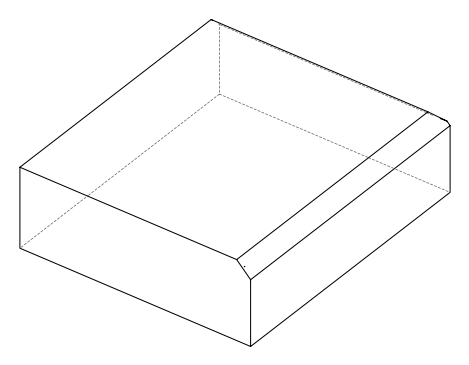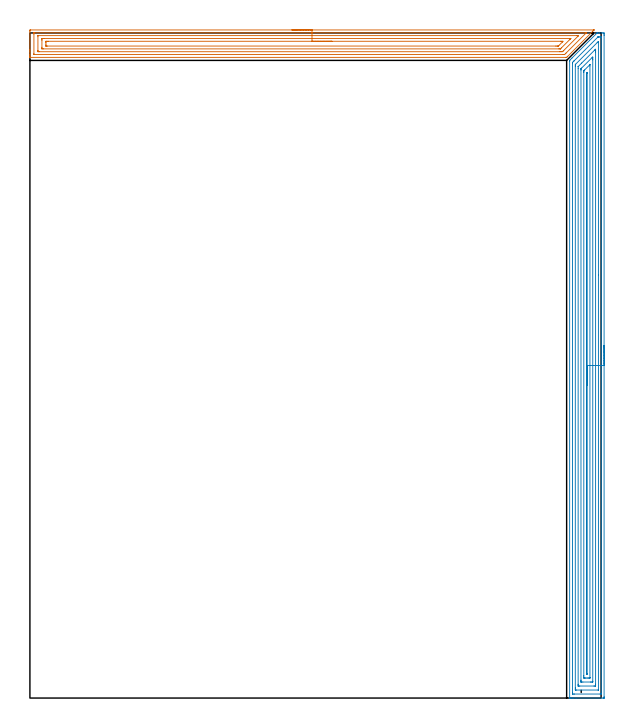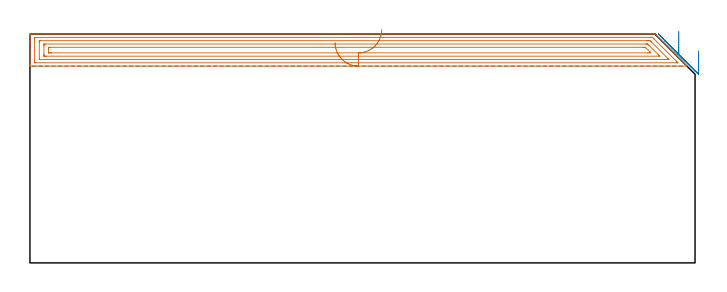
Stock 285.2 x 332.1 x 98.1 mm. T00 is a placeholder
(PLAN: 2 operations, 0 tool changes, 29.8 min)
(1 AREA_MILL | FG_CHAMFER_SURFACE | UGT0205_001 | 11.3 min | 26728 mm3)
(2 AREA_MILL_1 | FG_CHAMFER_SURFACE_1 | UGT0205_001 | 18.48 min | 47987 mm3)
(TOOL UGT0205_001 | Chamfer Mill 20 x 3 x 45 deg. | D20 FL50 Z2)
(OP 1 AREA_MILL)
G17 G21 G94 G90
T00 M6
G54
G17 G0 G90 X130.85 Y333.6 S1061 M3
G43 Z108.1 H0
Z94.4
G94 G1 X130.888 Z93.528 F250.
X131.002 Z92.664
X131.191 Z91.812
X131.453 Z90.98
X131.787 Z90.174
X132.19 Z89.4
X132.658 Z88.664
X133.19 Z87.972
X133.779 Z87.329
X134.422 Z86.74
X135.114 Z86.208
X135.85 Z85.74
X136.624 Z85.337
X137.43 Z85.003
X138.262 Z84.741
X139.113 Z84.552
X139.978 Z84.438
X140.85 Z84.4
X281.592
X281.679 Y333.595 Z84.403
X281.682 Y333.594 Z84.404
X281.679 Y333.578 Z84.419
X281.096 Y332.996 Z85.003
X268.524 Y320.423 Z97.575
X268.16 Y320.059 Z97.937
X268.004 Y319.904 Z98.09
X267.686 Y319.9 Z98.1
X0.169
X0.01 Y319.903 Z98.088
X0.007 Y319.957 Z98.034
X0. Y320.358 Z97.641
Y320.719 Z97.281
Y321.396 Z96.599
Y322.627 Z95.37
Y323.181 Z94.814
Y323.796 Z94.199
Y332.996 Z85.001
X0.002 Y333.275 Z84.722
X0.01 Y333.592 Z84.406
X0.326 Y333.599 Z84.399
X140.85 Y333.6 Z84.4
Y332.186 Z85.814
X277.511 Y332.185 Z85.815
X277.593 Y332.184 Z85.816
X277.756 Y332.179 Z85.821
X277.812 Y332.172 Z85.828
X277.791 Y332.146 Z85.854
X277.752 Y332.104 Z85.896
X277.633 Y331.983 Z86.017
X277.511 Y331.861 Z86.139
X267.686 Y322.035 Z95.965
X267.364 Y321.717 Z96.283
X267.034 Y321.396 Z96.604
X266.951 Y321.321 Z96.679
X266.872 Y321.317 Z96.683
X266.793 Y321.316 Z96.684
X265.981 Y321.314 Z96.686
X2.32 Y321.315 Z96.685
X2.157 Y321.317 Z96.683
X2.049 Y321.321 Z96.679
X2.009 Y321.327 Z96.673
X2.006 Y321.339 Z96.661
X2.003 Y321.396 Z96.604
X2. Y321.798 Z96.202
Y331.614 Z86.386
X2.003 Y332.104 Z85.896
X2.006 Y332.154 Z85.846
X2.009 Y332.173 Z85.827
X2.076 Y332.179 Z85.821
X2.239 Y332.184 Z85.816
X2.321 Y332.185 Z85.815
X140.85 Y332.186 Z85.814
Y330.772 Z87.228
X273.045 Y330.771 Z87.229
X273.487 Y330.77 Z87.23
X273.679 Y330.769 Z87.231
X273.938 Y330.765 Z87.235
X273.939 Y330.749 Z87.251
X273.938 Y330.741 Z87.259
X273.729 Y330.529 Z87.471
X273.52 Y330.319 Z87.681
X266.586 Y323.387 Z94.613
X266.377 Y323.181 Z94.819
X266.135 Y322.946 Z95.054
X265.899 Y322.735 Z95.265
X265.456 Y322.731 Z95.269
X265.006 Y322.729 Z95.271
X264.565
X4.641
X4.189 Y322.731 Z95.269
X4.039 Y322.734 Z95.266
X4.02 Y322.735 Z95.265
X4.01 Y322.767 Z95.233
X4.005 Y322.866 Z95.134
X4.002 Y322.992 Z95.008
X4. Y323.181 Z94.819
Y323.369 Z94.631
Y330.508 Z87.492
X4.005 Y330.697 Z87.303
X4.01 Y330.75 Z87.25
X4.014 Y330.766 Z87.234
X4.021 Y330.767 Z87.233
X4.076 Y330.77 Z87.23
X4.189 Y330.771 Z87.229
X140.85 Y330.772 Z87.228
Y329.357 Z88.643
X269.841
X269.991 Y329.355 Z88.645
X270.065 Y329.353 Z88.647
X270.088 Y329.35 Z88.65
X270.085 Y329.346 Z88.654
X269.824 Y329.076 Z88.925
X269.675 Y328.924 Z89.076
X269.472 Y328.721 Z89.279
X265.361 Y324.611 Z93.389
X265.006 Y324.258 Z93.742
X264.909 Y324.17 Z93.83
X264.881 Y324.15 Z93.85
X264.833 Y324.147 Z93.853
X264.73 Y324.145 Z93.855
X264.525 Y324.143 Z93.857
X264.113
X6.798
X6.04 Y324.15 Z93.85
X6.01 Y324.158 Z93.842
X6.006 Y324.206 Z93.794
X6.003 Y324.31 Z93.69
X6.001 Y324.521 Z93.479
X6. Y324.941 Z93.059
Y328.51 Z89.49
X6.001 Y328.968 Z89.032
X6.003 Y329.185 Z88.815
X6.006 Y329.294 Z88.706
X6.01 Y329.343 Z88.657
X6.051 Y329.351 Z88.649
X6.868 Y329.357 Z88.643
X6.938
X140.85
Y327.943 Z90.057
X265.006
X265.599 Y327.942 Z90.058
X265.899 Y327.94 Z90.06
X266.183 Y327.936 Z90.064
X265.94 Y327.642 Z90.358
X265.921 Y327.621 Z90.38
X264.113 Y325.811 Z92.189
X263.94 Y325.644 Z92.356
X263.875 Y325.585 Z92.415
X263.849 Y325.564 Z92.436
X263.816 Y325.563 Z92.437
X263.519 Y325.558 Z92.442
X263.22 Y325.557 Z92.443
X262.628
X8.655 Y325.558 Z92.442
X8.058 Y325.561 Z92.439
X8.022 Y325.564 Z92.436
X8.01 Y325.571 Z92.429
X8.004 Y325.616 Z92.384
X8.001 Y325.858 Z92.142
X8. Y326.512 Z91.488
Y327.404 Z90.596
Y327.642 Z90.358
X8.002 Y327.806 Z90.194
X8.006 Y327.887 Z90.113
X8.01 Y327.926 Z90.074
X8.018 Y327.936 Z90.064
X8.053 Y327.938 Z90.062
X8.355 Y327.942 Z90.058
X8.655 Y327.943 Z90.057
X9.247
X140.85
X141.722 Z90.095
X142.586 Z90.209
X143.438 Z90.398
X144.27 Z90.66
X145.076 Z90.994
X145.85 Z91.397
X146.586 Z91.865
X147.278 Z92.396
X147.921 Z92.986
X148.51 Z93.629
X149.041 Z94.321
X149.51 Z95.057
X149.913 Z95.831
X150.247 Z96.637
X150.509 Z97.469
X150.698 Z98.32
X150.812 Z99.185
X150.85 Z100.057
G0 Z108.1
M5
M2
(OP 2 AREA_MILL_1)
G17 G21 G94 G90
T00 M6
G54
G17 G0 G90 X286.7 Y176.05 S1061 M3
G43 Z108.1 H0
Z90.9
G94 G1 Y176.012 Z90.028 F250.
Y175.898 Z89.164
Y175.709 Z88.312
Y175.447 Z87.48
Y175.113 Z86.674
Y174.71 Z85.9
Y174.242 Z85.164
Y173.71 Z84.472
Y173.121 Z83.829
Y172.478 Z83.24
Y171.786 Z82.708
Y171.05 Z82.24
Y170.276 Z81.837
Y169.47 Z81.503
Y168.638 Z81.241
Y167.787 Z81.052
Y166.922 Z80.938
Y166.05 Z80.9
Y0.629
X286.699 Y0.054 Z80.899
X286.698 Y0.046
X286.696 Y0.003 Z80.902
X286.694 Y0.002 Z80.903
X286.117 Y0. Z81.48
X272.755 Z94.84
X271.337 Z96.26
X270.973 Z96.622
X270.247 Z97.353
X269.975 Z97.624
X269.555 Y0.003 Z98.036
X269.503 Y0.006 Z98.087
Y0.007 Z98.088
X269.5 Y0.182 Z98.1
X269.504 Y318.064 Z98.096
X269.509 Y318.359 Z98.087
X269.513 Y318.412 Z98.082
X269.641 Y318.543 Z97.955
X270.648 Y319.548 Z96.951
X282.868 Y331.769 Z84.73
X283. Y331.901 Z84.597
X283.17 Y332.067 Z84.428
X283.204 Y332.093 Z84.394
X283.222 Y332.096 Z84.376
X283.247 Y332.1 Z84.351
X284.336 Z83.259
X285.59 Z82.007
X286.117 Y332.097 Z81.477
X286.691 Y332.092 Z80.905
X286.693 Y332.048 Z80.903
X286.698 Y331.471 Z80.902
X286.7 Y330.886 Z80.9
Y166.05
X285.286 Z82.314
X285.285 Y2.359 Z82.315
X285.284 Y2.299 Z82.316
X285.28 Y2.181 Z82.32
X285.272 Y2.01 Z82.328
X285.227 Y2.008 Z82.373
X284.751 Y2.001 Z82.849
X271.864 Y2. Z95.736
X271.388 Y2.002 Z96.212
X270.973 Y2.01 Z96.627
X270.921 Y2.012 Z96.679
X270.914 Y2.418 Z96.686
X270.918 Y317.164 Z96.682
X270.919 Y317.219 Z96.681
X270.922 Y317.275 Z96.678
X270.928 Y317.367 Z96.672
X270.973 Y317.416 Z96.627
X271.291 Y317.739 Z96.309
X271.608 Y318.058 Z95.992
X271.736 Y318.187 Z95.864
X283.445 Y329.895 Z84.155
X283.582 Y330.028 Z84.018
X283.633 Y330.074 Z83.967
X283.655 Y330.09 Z83.945
X283.683 Y330.092 Z83.917
X283.921 Y330.099 Z83.679
X284.336 Z83.264
X284.812 Y330.098 Z82.788
X285.227 Y330.091 Z82.373
X285.279 Y330.089 Z82.321
X285.286 Y329.682 Z82.314
Y166.05
X283.872 Z83.728
X283.871 Y4.099 Z83.729
Y4.046
X283.868 Y4.02 Z83.732
X283.866 Y4.014 Z83.734
X283.855 Y4.01 Z83.745
X283.649 Y4.001 Z83.951
X272.755 Z94.845
X272.55 Y4.005 Z95.05
X272.413 Y4.01 Z95.187
X272.335 Y4.021 Z95.265
X272.333 Y4.064 Z95.267
X272.331 Y4.206 Z95.269
X272.329 Y4.634 Z95.271
X272.328 Y5.1 Z95.272
X272.332 Y315.376 Z95.268
X272.333 Y315.799 Z95.267
X272.337 Y316.27 Z95.263
X272.339 Y316.318 Z95.261
X272.371 Y316.36 Z95.229
X272.433 Y316.429 Z95.167
X272.513 Y316.513 Z95.087
X283.223 Y327.223 Z84.377
X283.445 Y327.442 Z84.155
X283.675 Y327.663 Z83.925
X283.865 Y327.826 Z83.735
X283.869 Y327.626 Z83.731
X283.871 Y327.467 Z83.729
X283.872 Y211.197 Z83.728
Y166.05
X282.457 Z85.143
Y6.889
X282.455 Y6.094 Z85.145
X282.453 Y6.039 Z85.147
X282.451 Y6.017 Z85.149
X282.436 Y6.01 Z85.164
X282.327 Y6.006 Z85.273
X282.106 Y6.002 Z85.494
X281.663 Y6. Z85.937
X274.537 Z93.063
X274.092 Y6.002 Z93.508
X273.872 Y6.006 Z93.728
X273.764 Y6.01 Z93.836
X273.749 Y6.016 Z93.851
X273.747 Y6.033 Z93.853
X273.745 Y6.074 Z93.855
X273.743 Y6.791 Z93.857
Y6.889
X273.747 Y314.481 Z93.853
X273.752 Y315.269 Z93.848
X273.754 Y315.294 Z93.846
X273.768 Y315.311 Z93.832
X273.826 Y315.376 Z93.774
X275.52 Y317.071 Z92.08
X281.973 Y323.523 Z85.627
X282.216 Y323.762 Z85.384
X282.446 Y323.985 Z85.154
X282.455 Y323.522 Z85.145
X282.457 Y322.626 Z85.143
Y166.05
X281.043 Z86.557
Y8.406
X281.041 Y8.134 Z86.559
X281.039 Y8.057 Z86.561
X281.036 Y8.016 Z86.564
X281.024 Y8.01 Z86.576
X280.941 Y8.006 Z86.659
X280.772 Y8.002 Z86.828
X280.556 Y8. Z87.044
X279.882 Z87.718
X276.102 Z91.498
X275.428 Y8.002 Z92.172
X275.207 Y8.004 Z92.393
X275.166 Y8.01 Z92.434
X275.164 Y8.02 Z92.436
X275.16 Y8.051 Z92.44
X275.157 Y8.677 Z92.443
Y8.948
X275.161 Y313.587 Z92.439
X275.162 Y313.854 Z92.438
X275.166 Y314.168 Z92.434
X275.167 Y314.242 Z92.433
X275.215 Y314.305 Z92.385
X275.38 Y314.481 Z92.22
X275.404 Y314.505 Z92.196
X280.759 Y319.86 Z86.841
X280.772 Y319.873 Z86.828
X281.036 Y320.1 Z86.564
X281.04 Y319.846 Z86.56
X281.042 Y319.576 Z86.558
X281.043 Y318.952 Z86.557
Y318.681
Y166.05
X279.629 Z87.971
X279.628 Y10.145 Z87.972
X279.627 Y10.065 Z87.973
X279.625 Y10.026 Z87.975
X279.623 Y10.014 Z87.977
X279.608 Y10.01 Z87.992
X279.452 Y10.003 Z88.148
X278.991 Y10.001 Z88.609
X278.563 Y10. Z89.037
X277.673 Z89.927
X277.209 Y10.001 Z90.391
X276.779 Y10.003 Z90.821
X276.607 Y10.01 Z90.993
X276.578 Y10.022 Z91.022
X276.576 Y10.08 Z91.024
X276.573 Y10.21 Z91.027
X276.572 Y10.465 Z91.028
X276.571 Y11.106 Z91.029
X276.575 Y312.436 Z91.025
X276.576 Y312.693 Z91.024
X276.579 Y313.011 Z91.021
X276.582 Y313.169 Z91.018
X276.593 Y313.234 Z91.007
X276.631 Y313.274 Z90.969
X276.936 Y313.587 Z90.664
X279.618 Y316.27 Z87.982
X279.621 Z87.979
X279.622 Z87.978
X279.624 Y316.249 Z87.976
X279.628 Y315.63 Z87.972
X279.629 Y166.05 Z87.971
X278.215 Z89.385
X278.214 Y12.254 Z89.386
X278.212 Y12.141 Z89.388
X278.208 Y12.025 Z89.392
X278.205 Y12.009 Z89.395
X278.194 Y12.006 Z89.406
X278.163 Y12.003 Z89.437
X278.1 Z89.5
X278.016 Y12.008 Z89.584
X277.992 Y12.01 Z89.608
X277.99 Y12.062 Z89.61
X277.987 Y12.139 Z89.613
X277.986 Y12.254 Z89.614
X277.985 Y12.369 Z89.615
X277.989 Y311.016 Z89.611
X277.99 Y311.799 Z89.61
X277.991 Y311.908 Z89.609
X277.996 Y312.022 Z89.604
X278.006 Y312.197 Z89.594
X278.1 Y312.296 Z89.5
X278.186 Y312.38 Z89.414
X278.207 Y312.399 Z89.393
X278.21 Y312.298 Z89.39
X278.213 Y312.144 Z89.387
X278.214 Y311.914 Z89.386
X278.215 Y311.799 Z89.385
Y166.05
Y165.178 Z89.423
Y164.314 Z89.537
Y163.462 Z89.726
Y162.63 Z89.988
Y161.824 Z90.322
Y161.05 Z90.725
Y160.314 Z91.194
Y159.622 Z91.725
Y158.979 Z92.314
Y158.39 Z92.957
Y157.859 Z93.65
Y157.39 Z94.385
Y156.987 Z95.159
Y156.653 Z95.965
Y156.391 Z96.797
Y156.202 Z97.649
Y156.088 Z98.514
Y156.05 Z99.385
G0 Z108.1
M5
M2
